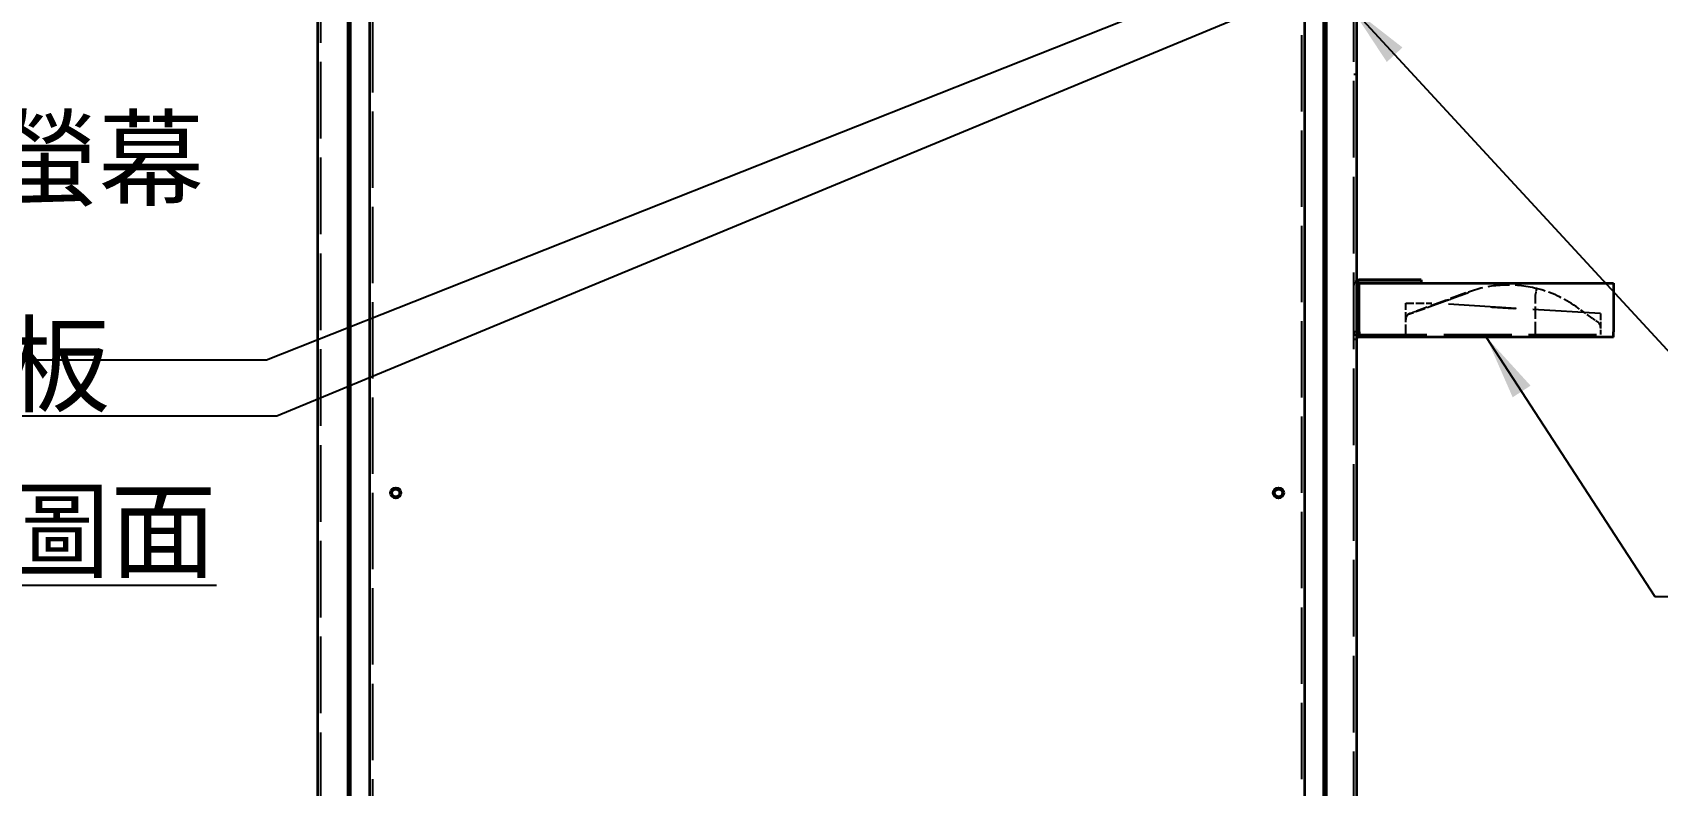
# Model space of a CAD drawing. Header units: millimetres. Extents: x 200 to 5740, y 200 to 4000.
# Drawn here: x 937 to 2188, y 1465 to 2044 of the extents above; entities that cross this region are included whole.
import ezdxf

# ---------------------------------------------------------------- set-up
doc = ezdxf.new("R2010")
doc.units = ezdxf.units.MM
doc.header["$LTSCALE"] = 20
doc.linetypes.add('DASHED', pattern=[0.2067, 0.1654, -0.0413])
for name, color, linetype, lineweight in [('可見 (ISO)', 7, 'Continuous', 35), ('符號 (ISO)', 7, 'Continuous', 25), ('隱藏 (ISO)', 7, 'DASHED', 25)]:
    doc.layers.add(name, color=color, linetype=linetype, lineweight=lineweight)
doc.styles.add('註記文字 (JIS)', font='kaiu.ttf')
doc.dimstyles.new('預設 (JIS)$7', dxfattribs={"dimscale": 20, "dimtxt": 3, "dimasz": 2.5, "dimexe": 2, "dimexo": 1, "dimgap": 0.8, "dimtad": 1, "dimrnd": 1e-08, "dimdsep": 46, "dimtxsty": '註記文字 (JIS)', "dimblk": 'Filled-1', "dimcen": 0.09, "dimdle": 10, "dimclrd": 256, "dimclre": 256, "dimclrt": 256, "dimadec": 0, "dimazin": 2, "dimtfac": 0.833333, "dimtmove": 0, "dimatfit": 3, "dimfxl": 0, "dimtolj": 1, "dimtzin": 0, "dimlwd": -1, "dimlwe": -1, "dimarcsym": 0})

# ---------------------------------------------------------------- blocks, each defined once
blk = doc.blocks.new('Filled-1')
at = {"color": 0}
for p, q in [((0, 0), (-1, 0.167)), ((-1, 0.167), (-1, -0.167)), ((-1, 0), (0, 0)), ((-1, -0.167), (0, 0))]:
    blk.add_line(p, q, dxfattribs=at)
at = {"color": 0, "flags": 128}
blk.add_lwpolyline([(-1, -0.167), (0, 0)], dxfattribs=at)
at = {"color": 0}
blk.add_solid([(-1, -0.167), (0, 0), (-1, 0.167), (-1, -0.167)], dxfattribs=at)

msp = doc.modelspace()

# ---------------------------------------------------------------- linework, layer by layer
at = {"layer": '可見 (ISO)'}
for p, q in [((1156.388, 842.033), (1156.388, 2537.891)), ((1956.388, 2537.891), (1956.388, 842.033)), ((1179.388, 2514.891), (1179.388, 865.033)), ((1181.388, 2514.891), (1181.388, 865.033)), ((1931.388, 865.033), (1931.388, 2514.891)), ((1933.388, 865.033), (1933.388, 2514.891)), ((1196.388, 896.962), (1196.388, 2497.462)), ((1916.388, 2079.962), (1916.388, 896.962)), ((2006.388, 1853.962), (1958.388, 1853.962)), ((2006.388, 1853.962), (2006.388, 1851.962)), ((1958.388, 1851.962), (2006.388, 1851.962)), ((1958.388, 1813.962), (1958.388, 1851.462)), ((1958.388, 1851.462), (2154.388, 1851.462)), ((2154.388, 1851.462), (2154.388, 1813.962)), ((1958.388, 1813.962), (1958.388, 1809.962)), ((2154.388, 1809.962), (1958.388, 1809.962)), ((2154.388, 1809.962), (2154.388, 1813.962))]:
    msp.add_line(p, q, dxfattribs=at)
for centre, radius in [((1216.388, 1689.962), 4), ((1216.388, 1689.962), 3), ((1896.388, 1689.962), 4), ((1896.388, 1689.962), 3)]:
    msp.add_circle(centre, radius, dxfattribs=at)
for centre, radius, start, end in [((1958.388, 1849.962), 4, 90, 120), ((1958.388, 1849.962), 2, 90, 180), ((1958.388, 1813.962), 2, 180, 270), ((1958.388, 1813.962), 4, 240, 270)]:
    msp.add_arc(centre, radius, start, end, dxfattribs=at)
at = {"layer": '隱藏 (ISO)', "ltscale": 17.835749}
for p, q in [((1158.388, 2537.891), (1158.388, 842.033)), ((1954.388, 842.033), (1954.388, 2537.891))]:
    msp.add_line(p, q, dxfattribs=at)
at = {"layer": '隱藏 (ISO)', "ltscale": 17.757401}
for p, q in [((1198.388, 2497.462), (1198.388, 882.462)), ((1914.388, 882.462), (1914.388, 2497.462))]:
    msp.add_line(p, q, dxfattribs=at)
at = {"layer": '隱藏 (ISO)', "ltscale": 0.19037}
for p, q in [((1956.388, 2011.962), (1954.388, 2011.962)), ((2042.839, 1844.064), (2040.959, 1843.38)), ((1956.388, 1813.962), (1954.388, 1813.962)), ((1956.388, 1807.962), (1954.388, 1807.962))]:
    msp.add_line(p, q, dxfattribs=at)
at = {"layer": '隱藏 (ISO)', "ltscale": 3.862258}
msp.add_line((2040.788, 1843.85), (2002.678, 1829.979), dxfattribs=at)
at = {"layer": '隱藏 (ISO)', "ltscale": 0.047517}
for p, q in [((2030.455, 1840.089), (2030.626, 1839.619)), ((2030.73, 1840.189), (2030.901, 1839.719)), ((2030.748, 1840.196), (2030.919, 1839.726)), ((2030.803, 1840.216), (2030.974, 1839.746)), ((2030.833, 1840.227), (2031.004, 1839.757)), ((2030.839, 1840.229), (2031.01, 1839.759)), ((2030.851, 1840.233), (2031.022, 1839.764)), ((2031.132, 1840.335), (2031.303, 1839.866)), ((2031.174, 1840.351), (2031.345, 1839.881)), ((2031.345, 1840.413), (2031.516, 1839.943)), ((2031.406, 1840.435), (2031.577, 1839.965)), ((2031.418, 1840.44), (2031.589, 1839.97)), ((2031.564, 1840.493), (2031.735, 1840.023)), ((2031.668, 1840.53), (2031.839, 1840.061)), ((2031.729, 1840.553), (2031.9, 1840.083)), ((2031.832, 1840.59), (2032.003, 1840.121)), ((2032.003, 1840.652), (2032.174, 1840.183)), ((2032.094, 1840.686), (2032.265, 1840.216)), ((2032.131, 1840.699), (2032.302, 1840.229)), ((2032.283, 1840.754), (2032.454, 1840.285)), ((2032.326, 1840.77), (2032.497, 1840.3)), ((2032.466, 1840.821), (2032.637, 1840.351)), ((2032.539, 1840.848), (2032.71, 1840.378)), ((2032.557, 1840.854), (2032.728, 1840.384)), ((2032.618, 1840.876), (2032.789, 1840.407)), ((2032.655, 1840.89), (2032.826, 1840.42)), ((2032.667, 1840.894), (2032.838, 1840.424)), ((2032.953, 1840.998), (2033.124, 1840.528)), ((2032.977, 1841.007), (2033.148, 1840.537)), ((2033.142, 1841.067), (2033.313, 1840.597)), ((2033.264, 1841.111), (2033.435, 1840.642)), ((2033.276, 1841.116), (2033.447, 1840.646)), ((2033.355, 1841.145), (2033.526, 1840.675)), ((2033.544, 1841.213), (2033.715, 1840.744)), ((2033.587, 1841.229), (2033.758, 1840.759)), ((2033.678, 1841.262), (2033.849, 1840.792)), ((2033.952, 1841.362), (2034.123, 1840.892)), ((2034.08, 1841.409), (2034.251, 1840.939)), ((2034.604, 1841.599), (2034.775, 1841.129)), ((2034.72, 1841.641), (2034.891, 1841.172)), ((2034.799, 1841.67), (2034.97, 1841.2)), ((2034.836, 1841.683), (2035.007, 1841.214)), ((2034.957, 1841.728), (2035.128, 1841.258)), ((2035.091, 1841.777), (2035.262, 1841.307)), ((2035.201, 1841.817), (2035.372, 1841.347)), ((2035.244, 1841.832), (2035.415, 1841.362)), ((2035.445, 1841.905), (2035.616, 1841.435)), ((2035.725, 1842.007), (2035.896, 1841.537)), ((2035.938, 1842.085), (2036.109, 1841.615)), ((2036.218, 1842.187), (2036.389, 1841.717)), ((2036.401, 1842.253), (2036.572, 1841.783)), ((2036.523, 1842.298), (2036.694, 1841.828)), ((2036.572, 1842.315), (2036.743, 1841.846)), ((2036.614, 1842.331), (2036.785, 1841.861)), ((2036.706, 1842.364), (2036.877, 1841.894)), ((2036.748, 1842.38), (2036.919, 1841.91)), ((2036.858, 1842.42), (2037.029, 1841.95)), ((2036.937, 1842.448), (2037.108, 1841.979)), ((2036.98, 1842.464), (2037.151, 1841.994)), ((2037.09, 1842.504), (2037.261, 1842.034)), ((2037.132, 1842.519), (2037.303, 1842.05)), ((2037.138, 1842.522), (2037.309, 1842.052)), ((2037.151, 1842.526), (2037.322, 1842.056)), ((2037.23, 1842.555), (2037.401, 1842.085)), ((2037.26, 1842.566), (2037.431, 1842.096)), ((2037.291, 1842.577), (2037.462, 1842.107)), ((2037.339, 1842.595), (2037.51, 1842.125)), ((2037.504, 1842.655), (2037.675, 1842.185)), ((2037.546, 1842.67), (2037.717, 1842.2)), ((2037.595, 1842.688), (2037.766, 1842.218)), ((2037.632, 1842.701), (2037.803, 1842.231)), ((2037.656, 1842.71), (2037.827, 1842.24)), ((2037.869, 1842.788), (2038.04, 1842.318)), ((2038.07, 1842.861), (2038.241, 1842.391)), ((2038.076, 1842.863), (2038.248, 1842.393)), ((2038.089, 1842.868), (2038.26, 1842.398)), ((2038.101, 1842.872), (2038.272, 1842.402)), ((2038.119, 1842.879), (2038.29, 1842.409)), ((2038.137, 1842.885), (2038.308, 1842.415)), ((2038.15, 1842.89), (2038.321, 1842.42)), ((2038.192, 1842.905), (2038.363, 1842.435)), ((2038.393, 1842.978), (2038.564, 1842.509)), ((2038.521, 1843.025), (2038.692, 1842.555)), ((2038.546, 1843.034), (2038.717, 1842.564)), ((2038.594, 1843.052), (2038.765, 1842.582)), ((2038.606, 1843.056), (2038.778, 1842.586)), ((2038.655, 1843.074), (2038.826, 1842.604)), ((2038.704, 1843.091), (2038.875, 1842.622)), ((2038.716, 1843.096), (2038.887, 1842.626)), ((2038.747, 1843.107), (2038.918, 1842.637)), ((2038.753, 1843.109), (2038.924, 1842.639)), ((2038.783, 1843.12), (2038.954, 1842.65)), ((2038.808, 1843.129), (2038.979, 1842.659)), ((2038.826, 1843.136), (2038.997, 1842.666)), ((2038.887, 1843.158), (2039.058, 1842.688)), ((2039.045, 1843.216), (2039.216, 1842.746)), ((2039.076, 1843.227), (2039.247, 1842.757)), ((2039.197, 1843.271), (2039.368, 1842.801)), ((2039.252, 1843.291), (2039.423, 1842.821)), ((2039.374, 1843.335), (2039.545, 1842.866)), ((2017.542, 1835.389), (2017.713, 1834.919)), ((2017.694, 1835.445), (2017.865, 1834.975)), ((2017.773, 1835.473), (2017.944, 1835.004)), ((2017.907, 1835.522), (2018.078, 1835.052)), ((2017.95, 1835.538), (2018.121, 1835.068)), ((2018.029, 1835.566), (2018.2, 1835.097)), ((2018.127, 1835.602), (2018.298, 1835.132)), ((2018.139, 1835.606), (2018.31, 1835.137)), ((2018.182, 1835.622), (2018.353, 1835.152)), ((2018.23, 1835.64), (2018.401, 1835.17)), ((2018.273, 1835.655), (2018.444, 1835.185)), ((2018.309, 1835.668), (2018.48, 1835.199)), ((2018.431, 1835.713), (2018.602, 1835.243)), ((2018.474, 1835.728), (2018.645, 1835.259)), ((2018.504, 1835.739), (2018.675, 1835.27)), ((2018.541, 1835.753), (2018.712, 1835.283)), ((2018.565, 1835.762), (2018.736, 1835.292)), ((2018.584, 1835.768), (2018.755, 1835.298)), ((2018.626, 1835.784), (2018.797, 1835.314)), ((2018.736, 1835.824), (2018.907, 1835.354)), ((2018.797, 1835.846), (2018.968, 1835.376)), ((2019.12, 1835.963), (2019.291, 1835.494)), ((2019.242, 1836.008), (2019.413, 1835.538)), ((2019.309, 1836.032), (2019.48, 1835.562)), ((2019.351, 1836.048), (2019.522, 1835.578)), ((2019.43, 1836.076), (2019.601, 1835.607)), ((2019.601, 1836.139), (2019.772, 1835.669)), ((2019.686, 1836.17), (2019.857, 1835.7)), ((2019.705, 1836.176), (2019.876, 1835.706)), ((2019.723, 1836.183), (2019.894, 1835.713)), ((2019.966, 1836.272), (2020.137, 1835.802)), ((2020.009, 1836.287), (2020.18, 1835.817)), ((2020.241, 1836.371), (2020.412, 1835.902)), ((2020.362, 1836.416), (2020.533, 1835.946)), ((2020.411, 1836.433), (2020.582, 1835.964)), ((2020.576, 1836.493), (2020.747, 1836.023)), ((2020.765, 1836.562), (2020.936, 1836.092)), ((2020.856, 1836.595), (2021.027, 1836.125)), ((2020.947, 1836.629), (2021.118, 1836.159)), ((2021.13, 1836.695), (2021.301, 1836.225)), ((2021.167, 1836.708), (2021.338, 1836.239)), ((2021.197, 1836.719), (2021.368, 1836.25)), ((2021.209, 1836.724), (2021.38, 1836.254)), ((2021.258, 1836.742), (2021.429, 1836.272)), ((2021.337, 1836.77), (2021.508, 1836.301)), ((2021.489, 1836.826), (2021.66, 1836.356)), ((2021.514, 1836.835), (2021.685, 1836.365)), ((2021.52, 1836.837), (2021.691, 1836.367)), ((2021.563, 1836.853), (2021.734, 1836.383)), ((2021.575, 1836.857), (2021.746, 1836.387)), ((2021.593, 1836.864), (2021.764, 1836.394)), ((2021.654, 1836.886), (2021.825, 1836.416)), ((2021.684, 1836.897), (2021.855, 1836.427)), ((2021.776, 1836.93), (2021.947, 1836.46)), ((2021.782, 1836.932), (2021.953, 1836.463)), ((2021.825, 1836.948), (2021.996, 1836.478)), ((2021.898, 1836.974), (2022.069, 1836.505)), ((2021.977, 1837.003), (2022.148, 1836.533)), ((2022.007, 1837.014), (2022.178, 1836.545)), ((2022.019, 1837.019), (2022.19, 1836.549)), ((2022.044, 1837.028), (2022.215, 1836.558)), ((2022.147, 1837.065), (2022.318, 1836.596)), ((2022.227, 1837.094), (2022.398, 1836.624)), ((2022.312, 1837.125), (2022.483, 1836.655)), ((2022.342, 1837.136), (2022.513, 1836.666)), ((2022.348, 1837.139), (2022.519, 1836.669)), ((2022.458, 1837.178), (2022.629, 1836.709)), ((2022.501, 1837.194), (2022.672, 1836.724)), ((2022.513, 1837.198), (2022.684, 1836.729)), ((2022.549, 1837.212), (2022.72, 1836.742)), ((2022.635, 1837.243), (2022.806, 1836.773)), ((2022.671, 1837.256), (2022.842, 1836.786)), ((2022.744, 1837.283), (2022.915, 1836.813)), ((2022.824, 1837.312), (2022.995, 1836.842)), ((2022.994, 1837.374), (2023.165, 1836.904)), ((2023.037, 1837.389), (2023.208, 1836.919)), ((2023.116, 1837.418), (2023.287, 1836.948)), ((2023.134, 1837.425), (2023.305, 1836.955)), ((2023.147, 1837.429), (2023.318, 1836.959)), ((2023.238, 1837.462), (2023.409, 1836.992)), ((2023.402, 1837.522), (2023.573, 1837.052)), ((2023.457, 1837.542), (2023.628, 1837.072)), ((2023.549, 1837.575), (2023.72, 1837.106)), ((2023.792, 1837.664), (2023.963, 1837.194)), ((2023.871, 1837.693), (2024.042, 1837.223)), ((2023.926, 1837.713), (2024.097, 1837.243)), ((2024.109, 1837.779), (2024.28, 1837.31)), ((2024.237, 1837.826), (2024.408, 1837.356)), ((2024.267, 1837.837), (2024.438, 1837.367)), ((2024.341, 1837.864), (2024.512, 1837.394)), ((2024.45, 1837.904), (2024.621, 1837.434)), ((2024.517, 1837.928), (2024.688, 1837.458)), ((2024.56, 1837.943), (2024.731, 1837.474)), ((2024.651, 1837.977), (2024.822, 1837.507)), ((2024.895, 1838.065), (2025.066, 1837.596)), ((2025.005, 1838.105), (2025.176, 1837.635)), ((2025.035, 1838.116), (2025.206, 1837.647)), ((2025.175, 1838.167), (2025.346, 1837.698)), ((2025.218, 1838.183), (2025.389, 1837.713)), ((2025.236, 1838.19), (2025.407, 1837.72)), ((2025.358, 1838.234), (2025.529, 1837.764)), ((2025.37, 1838.238), (2025.541, 1837.768)), ((2025.401, 1838.249), (2025.572, 1837.78)), ((2025.407, 1838.252), (2025.578, 1837.782)), ((2025.449, 1838.267), (2025.62, 1837.797)), ((2025.663, 1838.345), (2025.834, 1837.875)), ((2025.699, 1838.358), (2025.87, 1837.888)), ((2025.803, 1838.396), (2025.974, 1837.926)), ((2025.815, 1838.4), (2025.986, 1837.93)), ((2025.851, 1838.414), (2026.022, 1837.944)), ((2025.924, 1838.44), (2026.095, 1837.97)), ((2025.937, 1838.445), (2026.108, 1837.975)), ((2025.955, 1838.451), (2026.126, 1837.981)), ((2025.961, 1838.453), (2026.132, 1837.984)), ((2026.052, 1838.487), (2026.223, 1838.017)), ((2026.065, 1838.491), (2026.236, 1838.021)), ((2026.095, 1838.502), (2026.266, 1838.032)), ((2026.107, 1838.507), (2026.278, 1838.037)), ((2026.113, 1838.509), (2026.284, 1838.039)), ((2026.168, 1838.529), (2026.339, 1838.059)), ((2026.186, 1838.535), (2026.357, 1838.066)), ((2026.199, 1838.54), (2026.37, 1838.07)), ((2026.217, 1838.547), (2026.388, 1838.077)), ((2026.229, 1838.551), (2026.4, 1838.081)), ((2026.296, 1838.575), (2026.467, 1838.106)), ((2026.314, 1838.582), (2026.485, 1838.112)), ((2026.357, 1838.598), (2026.528, 1838.128)), ((2026.406, 1838.615), (2026.577, 1838.145)), ((2026.436, 1838.626), (2026.607, 1838.157)), ((2026.491, 1838.646), (2026.662, 1838.176)), ((2026.582, 1838.68), (2026.753, 1838.21)), ((2026.588, 1838.682), (2026.76, 1838.212)), ((2026.619, 1838.693), (2026.79, 1838.223)), ((2026.643, 1838.702), (2026.814, 1838.232)), ((2026.649, 1838.704), (2026.82, 1838.234)), ((2026.662, 1838.708), (2026.833, 1838.239)), ((2026.783, 1838.753), (2026.954, 1838.283)), ((2026.881, 1838.788), (2027.052, 1838.318)), ((2026.911, 1838.799), (2027.082, 1838.329)), ((2026.966, 1838.819), (2027.137, 1838.349)), ((2026.997, 1838.83), (2027.168, 1838.361)), ((2027.033, 1838.844), (2027.204, 1838.374)), ((2029.797, 1839.85), (2029.968, 1839.38)), ((2029.919, 1839.894), (2030.09, 1839.424)), ((2030.005, 1839.925), (2030.176, 1839.455)), ((2030.193, 1839.994), (2030.364, 1839.524)), ((2030.242, 1840.012), (2030.413, 1839.542)), ((2030.358, 1840.054), (2030.529, 1839.584)), ((2030.364, 1840.056), (2030.535, 1839.586))]:
    msp.add_line(p, q, dxfattribs=at)
at = {"layer": '隱藏 (ISO)', "ltscale": 0.051065}
msp.add_line((2032.174, 1840.183), (2031.735, 1840.023), dxfattribs=at)
at = {"layer": '隱藏 (ISO)', "ltscale": 0.050108}
msp.add_line((2032.637, 1840.351), (2032.174, 1840.183), dxfattribs=at)
at = {"layer": '隱藏 (ISO)', "ltscale": 0.007664}
msp.add_line((2032.71, 1840.378), (2032.637, 1840.351), dxfattribs=at)
at = {"layer": '隱藏 (ISO)', "ltscale": 0.012943}
msp.add_line((2032.826, 1840.42), (2032.71, 1840.378), dxfattribs=at)
at = {"layer": '隱藏 (ISO)', "ltscale": 0.064506}
msp.add_line((2033.313, 1840.597), (2032.826, 1840.42), dxfattribs=at)
at = {"layer": '隱藏 (ISO)', "ltscale": 0.049111}
for p, q in [((2033.758, 1840.759), (2033.313, 1840.597)), ((2031.345, 1839.881), (2030.901, 1839.719))]:
    msp.add_line(p, q, dxfattribs=at)
at = {"layer": '隱藏 (ISO)', "ltscale": 0.103007}
msp.add_line((2034.775, 1841.129), (2033.758, 1840.759), dxfattribs=at)
at = {"layer": '隱藏 (ISO)', "ltscale": 0.089283}
msp.add_line((2035.616, 1841.435), (2034.775, 1841.129), dxfattribs=at)
at = {"layer": '隱藏 (ISO)', "ltscale": 0.101171}
msp.add_line((2036.481, 1841.75), (2035.616, 1841.435), dxfattribs=at)
at = {"layer": '隱藏 (ISO)', "ltscale": 0.104453}
msp.add_line((2037.322, 1842.056), (2036.481, 1841.75), dxfattribs=at)
at = {"layer": '隱藏 (ISO)', "ltscale": 0.133124}
msp.add_line((2038.248, 1842.393), (2037.322, 1842.056), dxfattribs=at)
at = {"layer": '隱藏 (ISO)', "ltscale": 0.019287}
msp.add_line((2038.363, 1842.435), (2038.248, 1842.393), dxfattribs=at)
at = {"layer": '隱藏 (ISO)', "ltscale": 0.046915}
msp.add_line((2038.826, 1842.604), (2038.363, 1842.435), dxfattribs=at)
at = {"layer": '隱藏 (ISO)', "ltscale": 0.054887}
msp.add_line((2039.368, 1842.801), (2038.826, 1842.604), dxfattribs=at)
at = {"layer": '隱藏 (ISO)', "ltscale": 0.035713}
msp.add_line((2039.545, 1842.866), (2039.368, 1842.801), dxfattribs=at)
at = {"layer": '隱藏 (ISO)', "ltscale": 0.143224}
msp.add_line((2040.959, 1843.38), (2039.545, 1842.866), dxfattribs=at)
at = {"layer": '隱藏 (ISO)', "ltscale": 0.214667}
for p, q in [((2040.788, 1843.85), (2040.959, 1843.38)), ((2042.839, 1844.064), (2042.668, 1844.534))]:
    msp.add_line(p, q, dxfattribs=at)
at = {"layer": '隱藏 (ISO)', "ltscale": 2.893198}
msp.add_line((2094.388, 1811.962), (2094.388, 1842.342), dxfattribs=at)
at = {"layer": '隱藏 (ISO)', "ltscale": 1.904597}
msp.add_line((1994.388, 1835.962), (2014.388, 1835.962), dxfattribs=at)
at = {"layer": '隱藏 (ISO)', "ltscale": 2.285536}
msp.add_line((1994.388, 1811.962), (1994.388, 1835.962), dxfattribs=at)
at = {"layer": '隱藏 (ISO)', "ltscale": 2.2206}
msp.add_line((2017.713, 1834.919), (1995.801, 1826.944), dxfattribs=at)
at = {"layer": '隱藏 (ISO)', "ltscale": 0.772061}
msp.add_line((1997.678, 1828.159), (2002.678, 1829.979), dxfattribs=at)
at = {"layer": '隱藏 (ISO)', "ltscale": 15.753015}
msp.add_line((2144.388, 1827.962), (2014.388, 1835.962), dxfattribs=at)
at = {"layer": '隱藏 (ISO)', "ltscale": 0.020431}
msp.add_line((2017.865, 1834.975), (2017.713, 1834.919), dxfattribs=at)
at = {"layer": '隱藏 (ISO)', "ltscale": 0.008119}
msp.add_line((2017.944, 1835.004), (2017.865, 1834.975), dxfattribs=at)
at = {"layer": '隱藏 (ISO)', "ltscale": 0.02165}
msp.add_line((2018.121, 1835.068), (2017.944, 1835.004), dxfattribs=at)
at = {"layer": '隱藏 (ISO)', "ltscale": 0.086797}
msp.add_line((2018.645, 1835.259), (2018.121, 1835.068), dxfattribs=at)
at = {"layer": '隱藏 (ISO)', "ltscale": 0.077382}
msp.add_line((2019.272, 1835.487), (2018.645, 1835.259), dxfattribs=at)
at = {"layer": '隱藏 (ISO)', "ltscale": 0.02749}
msp.add_line((2019.48, 1835.562), (2019.272, 1835.487), dxfattribs=at)
at = {"layer": '隱藏 (ISO)', "ltscale": 0.017906}
msp.add_line((2019.522, 1835.578), (2019.48, 1835.562), dxfattribs=at)
at = {"layer": '隱藏 (ISO)', "ltscale": 0.090041}
msp.add_line((2020.412, 1835.902), (2019.522, 1835.578), dxfattribs=at)
at = {"layer": '隱藏 (ISO)', "ltscale": 0.020792}
msp.add_line((2020.582, 1835.964), (2020.412, 1835.902), dxfattribs=at)
at = {"layer": '隱藏 (ISO)', "ltscale": 0.091087}
msp.add_line((2021.118, 1836.159), (2020.582, 1835.964), dxfattribs=at)
at = {"layer": '隱藏 (ISO)', "ltscale": 0.078213}
msp.add_line((2021.734, 1836.383), (2021.118, 1836.159), dxfattribs=at)
at = {"layer": '隱藏 (ISO)', "ltscale": 0.027472}
msp.add_line((2021.947, 1836.46), (2021.734, 1836.383), dxfattribs=at)
at = {"layer": '隱藏 (ISO)', "ltscale": 0.019266}
msp.add_line((2021.996, 1836.478), (2021.947, 1836.46), dxfattribs=at)
at = {"layer": '隱藏 (ISO)', "ltscale": 0.042726}
msp.add_line((2022.337, 1836.602), (2021.996, 1836.478), dxfattribs=at)
at = {"layer": '隱藏 (ISO)', "ltscale": 0.024602}
msp.add_line((2022.55, 1836.68), (2022.337, 1836.602), dxfattribs=at)
at = {"layer": '隱藏 (ISO)', "ltscale": 0.034717}
msp.add_line((2022.72, 1836.742), (2022.55, 1836.68), dxfattribs=at)
at = {"layer": '隱藏 (ISO)', "ltscale": 0.027688}
msp.add_line((2022.995, 1836.842), (2022.72, 1836.742), dxfattribs=at)
at = {"layer": '隱藏 (ISO)', "ltscale": 0.185936}
msp.add_line((2024.56, 1837.412), (2022.995, 1836.842), dxfattribs=at)
at = {"layer": '隱藏 (ISO)', "ltscale": 0.188365}
msp.add_line((2026.022, 1837.944), (2024.56, 1837.412), dxfattribs=at)
at = {"layer": '隱藏 (ISO)', "ltscale": 0.096543}
msp.add_line((2026.76, 1838.212), (2026.022, 1837.944), dxfattribs=at)
at = {"layer": '隱藏 (ISO)', "ltscale": 0.04387}
msp.add_line((2027.082, 1838.329), (2026.76, 1838.212), dxfattribs=at)
at = {"layer": '隱藏 (ISO)', "ltscale": 0.014973}
msp.add_line((2027.168, 1838.361), (2027.082, 1838.329), dxfattribs=at)
at = {"layer": '隱藏 (ISO)', "ltscale": 0.00615}
msp.add_line((2027.204, 1838.374), (2027.168, 1838.361), dxfattribs=at)
at = {"layer": '隱藏 (ISO)', "ltscale": 0.280047}
msp.add_line((2029.968, 1839.38), (2027.204, 1838.374), dxfattribs=at)
at = {"layer": '隱藏 (ISO)', "ltscale": 0.019667}
msp.add_line((2030.09, 1839.424), (2029.968, 1839.38), dxfattribs=at)
at = {"layer": '隱藏 (ISO)', "ltscale": 0.042883}
msp.add_line((2030.364, 1839.524), (2030.09, 1839.424), dxfattribs=at)
at = {"layer": '隱藏 (ISO)', "ltscale": 0.006751}
msp.add_line((2030.413, 1839.542), (2030.364, 1839.524), dxfattribs=at)
at = {"layer": '隱藏 (ISO)', "ltscale": 0.064954}
msp.add_line((2030.901, 1839.719), (2030.413, 1839.542), dxfattribs=at)
at = {"layer": '隱藏 (ISO)', "ltscale": 0.051987}
msp.add_line((2031.735, 1840.023), (2031.345, 1839.881), dxfattribs=at)
at = {"layer": '隱藏 (ISO)', "ltscale": 0.02847}
for p, q in [((2059.873, 1833.163), (2059.855, 1832.863)), ((2060.116, 1833.148), (2060.098, 1832.848)), ((2060.177, 1833.144), (2060.158, 1832.845)), ((2060.262, 1833.139), (2060.243, 1832.839)), ((2060.286, 1833.137), (2060.267, 1832.838)), ((2060.48, 1833.125), (2060.462, 1832.826)), ((2060.662, 1833.114), (2060.644, 1832.815)), ((2060.698, 1833.112), (2060.68, 1832.813)), ((2060.759, 1833.108), (2060.741, 1832.809)), ((2060.783, 1833.107), (2060.765, 1832.807)), ((2060.929, 1833.098), (2060.91, 1832.798)), ((2060.99, 1833.094), (2060.971, 1832.795)), ((2061.002, 1833.093), (2060.983, 1832.794)), ((2061.062, 1833.09), (2061.044, 1832.79)), ((2061.123, 1833.086), (2061.105, 1832.786)), ((2061.184, 1833.082), (2061.165, 1832.783)), ((2061.208, 1833.081), (2061.189, 1832.781)), ((2061.244, 1833.078), (2061.226, 1832.779)), ((2061.269, 1833.077), (2061.25, 1832.777)), ((2061.39, 1833.069), (2061.371, 1832.77)), ((2061.402, 1833.069), (2061.384, 1832.769)), ((2061.487, 1833.063), (2061.469, 1832.764)), ((2061.572, 1833.058), (2061.553, 1832.759)), ((2061.73, 1833.048), (2061.711, 1832.749)), ((2061.766, 1833.046), (2061.748, 1832.747)), ((2061.815, 1833.043), (2061.796, 1832.744)), ((2061.875, 1833.04), (2061.857, 1832.74)), ((2061.887, 1833.039), (2061.869, 1832.739)), ((2061.936, 1833.036), (2061.917, 1832.736)), ((2061.948, 1833.035), (2061.93, 1832.736)), ((2061.972, 1833.034), (2061.954, 1832.734)), ((2062.009, 1833.031), (2061.99, 1832.732)), ((2062.215, 1833.019), (2062.197, 1832.719)), ((2062.276, 1833.015), (2062.257, 1832.715)), ((2062.336, 1833.011), (2062.318, 1832.712)), ((2062.373, 1833.009), (2062.354, 1832.709)), ((2062.409, 1833.007), (2062.391, 1832.707)), ((2062.458, 1833.004), (2062.439, 1832.704)), ((2062.47, 1833.003), (2062.451, 1832.704)), ((2062.518, 1833), (2062.5, 1832.701)), ((2062.53, 1832.999), (2062.512, 1832.7)), ((2062.579, 1832.996), (2062.56, 1832.697)), ((2062.615, 1832.994), (2062.597, 1832.695)), ((2062.64, 1832.992), (2062.621, 1832.693)), ((2062.688, 1832.99), (2062.67, 1832.69)), ((2062.797, 1832.983), (2062.779, 1832.683)), ((2062.809, 1832.982), (2062.791, 1832.683)), ((2062.955, 1832.973), (2062.937, 1832.674)), ((2062.991, 1832.971), (2062.973, 1832.671)), ((2063.076, 1832.966), (2063.058, 1832.666)), ((2063.101, 1832.964), (2063.082, 1832.665)), ((2063.258, 1832.954), (2063.24, 1832.655)), ((2063.319, 1832.951), (2063.301, 1832.651)), ((2063.343, 1832.949), (2063.325, 1832.65)), ((2063.392, 1832.946), (2063.373, 1832.647)), ((2063.501, 1832.939), (2063.483, 1832.64)), ((2063.598, 1832.934), (2063.58, 1832.634)), ((2063.695, 1832.928), (2063.677, 1832.628)), ((2063.719, 1832.926), (2063.701, 1832.627)), ((2063.804, 1832.921), (2063.786, 1832.621)), ((2063.926, 1832.913), (2063.907, 1832.614)), ((2064.059, 1832.905), (2064.041, 1832.606)), ((2064.265, 1832.892), (2064.247, 1832.593)), ((2064.277, 1832.892), (2064.259, 1832.592)), ((2064.326, 1832.889), (2064.308, 1832.589)), ((2064.447, 1832.881), (2064.429, 1832.582)), ((2064.52, 1832.877), (2064.502, 1832.577)), ((2064.605, 1832.872), (2064.587, 1832.572)), ((2064.641, 1832.869), (2064.623, 1832.57)), ((2064.666, 1832.868), (2064.647, 1832.568)), ((2064.799, 1832.86), (2064.781, 1832.56)), ((2064.823, 1832.858), (2064.805, 1832.559)), ((2064.848, 1832.857), (2064.829, 1832.557)), ((2064.908, 1832.853), (2064.89, 1832.553)), ((2064.921, 1832.852), (2064.902, 1832.553)), ((2064.945, 1832.851), (2064.926, 1832.551)), ((2064.969, 1832.849), (2064.951, 1832.55)), ((2065.005, 1832.847), (2064.987, 1832.547)), ((2065.102, 1832.841), (2065.084, 1832.541)), ((2065.127, 1832.839), (2065.108, 1832.54)), ((2065.187, 1832.836), (2065.169, 1832.536)), ((2065.272, 1832.83), (2065.254, 1832.531)), ((2065.333, 1832.827), (2065.315, 1832.527)), ((2065.369, 1832.824), (2065.351, 1832.525)), ((2065.394, 1832.823), (2065.375, 1832.524)), ((2065.454, 1832.819), (2065.436, 1832.52)), ((2065.491, 1832.817), (2065.472, 1832.518)), ((2065.564, 1832.813), (2065.545, 1832.513)), ((2065.588, 1832.811), (2065.569, 1832.512)), ((2065.624, 1832.809), (2065.606, 1832.509)), ((2065.673, 1832.806), (2065.654, 1832.506)), ((2065.733, 1832.802), (2065.715, 1832.503)), ((2065.77, 1832.8), (2065.751, 1832.5)), ((2065.794, 1832.798), (2065.776, 1832.499)), ((2065.83, 1832.796), (2065.812, 1832.497)), ((2065.891, 1832.792), (2065.873, 1832.493)), ((2065.915, 1832.791), (2065.897, 1832.491)), ((2065.952, 1832.789), (2065.933, 1832.489)), ((2065.988, 1832.786), (2065.97, 1832.487)), ((2066.037, 1832.783), (2066.018, 1832.484)), ((2066.073, 1832.781), (2066.055, 1832.482)), ((2066.158, 1832.776), (2066.14, 1832.477)), ((2066.17, 1832.775), (2066.152, 1832.476)), ((2066.207, 1832.773), (2066.188, 1832.474)), ((2066.231, 1832.771), (2066.212, 1832.472)), ((2066.352, 1832.764), (2066.334, 1832.465)), ((2066.376, 1832.763), (2066.358, 1832.463)), ((2066.449, 1832.758), (2066.431, 1832.459)), ((2066.534, 1832.753), (2066.516, 1832.453)), ((2066.558, 1832.751), (2066.54, 1832.452)), ((2066.631, 1832.747), (2066.613, 1832.447)), ((2066.692, 1832.743), (2066.673, 1832.444)), ((2066.777, 1832.738), (2066.758, 1832.438)), ((2066.801, 1832.736), (2066.783, 1832.437)), ((2066.874, 1832.732), (2066.855, 1832.432)), ((2066.91, 1832.73), (2066.892, 1832.43)), ((2066.959, 1832.727), (2066.94, 1832.427)), ((2067.032, 1832.722), (2067.013, 1832.423)), ((2067.092, 1832.718), (2067.074, 1832.419)), ((2067.141, 1832.715), (2067.122, 1832.416)), ((2067.201, 1832.712), (2067.183, 1832.412)), ((2067.262, 1832.708), (2067.244, 1832.409)), ((2067.299, 1832.706), (2067.28, 1832.406)), ((2067.335, 1832.704), (2067.316, 1832.404)), ((2067.42, 1832.698), (2067.401, 1832.399)), ((2067.602, 1832.687), (2067.583, 1832.388)), ((2067.675, 1832.683), (2067.656, 1832.383)), ((2067.723, 1832.68), (2067.705, 1832.38)), ((2067.735, 1832.679), (2067.717, 1832.379)), ((2067.76, 1832.677), (2067.741, 1832.378)), ((2067.784, 1832.676), (2067.765, 1832.376)), ((2067.844, 1832.672), (2067.826, 1832.373)), ((2067.881, 1832.67), (2067.862, 1832.371)), ((2067.905, 1832.668), (2067.887, 1832.369)), ((2067.978, 1832.664), (2067.96, 1832.365)), ((2068.026, 1832.661), (2068.008, 1832.362)), ((2068.063, 1832.659), (2068.044, 1832.359)), ((2068.148, 1832.654), (2068.129, 1832.354)), ((2068.184, 1832.651), (2068.166, 1832.352)), ((2068.245, 1832.648), (2068.226, 1832.348)), ((2068.281, 1832.645), (2068.263, 1832.346)), ((2068.306, 1832.644), (2068.287, 1832.344)), ((2068.403, 1832.638), (2068.384, 1832.338)), ((2068.488, 1832.633), (2068.469, 1832.333)), ((2068.5, 1832.632), (2068.481, 1832.332)), ((2068.56, 1832.628), (2068.542, 1832.329)), ((2068.682, 1832.621), (2068.663, 1832.321)), ((2068.706, 1832.619), (2068.687, 1832.32)), ((2068.73, 1832.618), (2068.712, 1832.318)), ((2068.791, 1832.614), (2068.772, 1832.315)), ((2069.009, 1832.601), (2068.991, 1832.301)), ((2069.07, 1832.597), (2069.051, 1832.297)), ((2069.106, 1832.595), (2069.088, 1832.295)), ((2069.373, 1832.578), (2069.355, 1832.279)), ((2069.385, 1832.577), (2069.367, 1832.278)), ((2069.41, 1832.576), (2069.391, 1832.276)), ((2069.446, 1832.574), (2069.428, 1832.274)), ((2069.677, 1832.559), (2069.658, 1832.26)), ((2069.713, 1832.557), (2069.694, 1832.258)), ((2069.737, 1832.556), (2069.719, 1832.256)), ((2069.834, 1832.55), (2069.816, 1832.25)), ((2069.846, 1832.549), (2069.828, 1832.25)), ((2069.871, 1832.548), (2069.852, 1832.248)), ((2069.907, 1832.545), (2069.889, 1832.246)), ((2069.956, 1832.542), (2069.937, 1832.243)), ((2069.968, 1832.542), (2069.949, 1832.242)), ((2069.992, 1832.54), (2069.974, 1832.241)), ((2070.016, 1832.539), (2069.998, 1832.239)), ((2070.089, 1832.534), (2070.071, 1832.235)), ((2070.15, 1832.53), (2070.131, 1832.231)), ((2070.417, 1832.514), (2070.398, 1832.214)), ((2070.453, 1832.512), (2070.435, 1832.212)), ((2070.599, 1832.503), (2070.58, 1832.203)), ((2070.635, 1832.5), (2070.617, 1832.201)), ((2070.696, 1832.497), (2070.677, 1832.197)), ((2070.72, 1832.495), (2070.701, 1832.196)), ((2070.878, 1832.486), (2070.859, 1832.186)), ((2070.975, 1832.48), (2070.956, 1832.18)), ((2071.096, 1832.472), (2071.078, 1832.173)), ((2071.12, 1832.471), (2071.102, 1832.171)), ((2071.217, 1832.465), (2071.199, 1832.165)), ((2071.302, 1832.459), (2071.284, 1832.16)), ((2071.314, 1832.459), (2071.296, 1832.159)), ((2071.339, 1832.457), (2071.32, 1832.158)), ((2071.363, 1832.456), (2071.345, 1832.156)), ((2071.375, 1832.455), (2071.357, 1832.155)), ((2071.46, 1832.45), (2071.442, 1832.15)), ((2071.521, 1832.446), (2071.502, 1832.147)), ((2071.618, 1832.44), (2071.599, 1832.141)), ((2071.666, 1832.437), (2071.648, 1832.138)), ((2071.678, 1832.436), (2071.66, 1832.137)), ((2071.739, 1832.433), (2071.721, 1832.133)), ((2071.86, 1832.425), (2071.842, 1832.126)), ((2072.006, 1832.416), (2071.988, 1832.117)), ((2072.042, 1832.414), (2072.024, 1832.114)), ((2072.079, 1832.412), (2072.06, 1832.112)), ((2072.103, 1832.41), (2072.085, 1832.111)), ((2072.139, 1832.408), (2072.121, 1832.108)), ((2072.188, 1832.405), (2072.17, 1832.105)), ((2072.249, 1832.401), (2072.23, 1832.102)), ((2072.261, 1832.4), (2072.242, 1832.101)), ((2072.382, 1832.393), (2072.364, 1832.094)), ((2072.406, 1832.391), (2072.388, 1832.092)), ((2072.491, 1832.386), (2072.473, 1832.087)), ((2072.528, 1832.384), (2072.509, 1832.085)), ((2072.564, 1832.382), (2072.546, 1832.082)), ((2072.649, 1832.377), (2072.631, 1832.077)), ((2072.661, 1832.376), (2072.643, 1832.076)), ((2072.746, 1832.371), (2072.728, 1832.071)), ((2072.831, 1832.365), (2072.813, 1832.066)), ((2072.892, 1832.362), (2072.873, 1832.062)), ((2073.025, 1832.353), (2073.007, 1832.054)), ((2073.049, 1832.352), (2073.031, 1832.052)), ((2073.134, 1832.347), (2073.116, 1832.047)), ((2073.207, 1832.342), (2073.189, 1832.043)), ((2073.268, 1832.338), (2073.249, 1832.039)), ((2073.365, 1832.332), (2073.346, 1832.033)), ((2073.413, 1832.329), (2073.395, 1832.03)), ((2073.425, 1832.329), (2073.407, 1832.029)), ((2073.45, 1832.327), (2073.431, 1832.028)), ((2073.547, 1832.321), (2073.528, 1832.022)), ((2073.571, 1832.32), (2073.553, 1832.02)), ((2073.632, 1832.316), (2073.613, 1832.017)), ((2073.692, 1832.312), (2073.674, 1832.013)), ((2073.717, 1832.311), (2073.698, 1832.011)), ((2073.935, 1832.297), (2073.917, 1831.998)), ((2074.008, 1832.293), (2073.989, 1831.993)), ((2074.093, 1832.288), (2074.074, 1831.988)), ((2074.153, 1832.284), (2074.135, 1831.985)), ((2074.178, 1832.282), (2074.159, 1831.983)), ((2074.251, 1832.278), (2074.232, 1831.979)), ((2074.36, 1832.271), (2074.341, 1831.972)), ((2074.396, 1832.269), (2074.378, 1831.97)), ((2074.481, 1832.264), (2074.463, 1831.964)), ((2074.493, 1832.263), (2074.475, 1831.964)), ((2074.517, 1832.262), (2074.499, 1831.962)), ((2074.602, 1832.256), (2074.584, 1831.957)), ((2074.675, 1832.252), (2074.657, 1831.952)), ((2074.736, 1832.248), (2074.717, 1831.949)), ((2074.76, 1832.247), (2074.742, 1831.947)), ((2074.796, 1832.244), (2074.778, 1831.945)), ((2074.857, 1832.241), (2074.839, 1831.941)), ((2074.894, 1832.238), (2074.875, 1831.939)), ((2075.039, 1832.229), (2075.021, 1831.93)), ((2075.076, 1832.227), (2075.057, 1831.928)), ((2075.136, 1832.223), (2075.118, 1831.924)), ((2075.221, 1832.218), (2075.203, 1831.919)), ((2075.306, 1832.213), (2075.288, 1831.914)), ((2075.403, 1832.207), (2075.385, 1831.908)), ((2075.476, 1832.203), (2075.457, 1831.903)), ((2075.524, 1832.2), (2075.506, 1831.9)), ((2075.561, 1832.197), (2075.542, 1831.898)), ((2075.585, 1832.196), (2075.567, 1831.896)), ((2075.949, 1832.173), (2075.931, 1831.874)), ((2076.131, 1832.162), (2076.113, 1831.863)), ((2076.18, 1832.159), (2076.161, 1831.86)), ((2076.349, 1832.149), (2076.331, 1831.849)), ((2076.362, 1832.148), (2076.343, 1831.849)), ((2076.386, 1832.147), (2076.367, 1831.847)), ((2076.41, 1832.145), (2076.392, 1831.846)), ((2076.447, 1832.143), (2076.428, 1831.843)), ((2076.483, 1832.141), (2076.464, 1831.841)), ((2076.507, 1832.139), (2076.489, 1831.84)), ((2076.592, 1832.134), (2076.574, 1831.834)), ((2076.604, 1832.133), (2076.586, 1831.834)), ((2076.665, 1832.129), (2076.646, 1831.83)), ((2076.713, 1832.126), (2076.695, 1831.827)), ((2076.835, 1832.119), (2076.816, 1831.82)), ((2076.968, 1832.111), (2076.95, 1831.811)), ((2076.992, 1832.109), (2076.974, 1831.81)), ((2077.174, 1832.098), (2077.156, 1831.799)), ((2077.247, 1832.094), (2077.229, 1831.794)), ((2077.296, 1832.091), (2077.277, 1831.791)), ((2077.356, 1832.087), (2077.338, 1831.787)), ((2077.393, 1832.085), (2077.374, 1831.785)), ((2077.417, 1832.083), (2077.399, 1831.784)), ((2077.429, 1832.082), (2077.411, 1831.783)), ((2077.514, 1832.077), (2077.496, 1831.778)), ((2077.551, 1832.075), (2077.532, 1831.775)), ((2077.611, 1832.071), (2077.593, 1831.772)), ((2077.636, 1832.07), (2077.617, 1831.77)), ((2077.696, 1832.066), (2077.678, 1831.766)), ((2077.708, 1832.065), (2077.69, 1831.766)), ((2077.769, 1832.061), (2077.751, 1831.762)), ((2077.818, 1832.058), (2077.799, 1831.759)), ((2077.854, 1832.056), (2077.835, 1831.757)), ((2077.975, 1832.049), (2077.957, 1831.749)), ((2078.06, 1832.044), (2078.042, 1831.744)), ((2078.181, 1832.036), (2078.163, 1831.737)), ((2078.291, 1832.029), (2078.272, 1831.73)), ((2078.351, 1832.026), (2078.333, 1831.726)), ((2078.436, 1832.02), (2078.418, 1831.721)), ((2078.521, 1832.015), (2078.503, 1831.716)), ((2078.594, 1832.011), (2078.576, 1831.711)), ((2078.703, 1832.004), (2078.685, 1831.705)), ((2078.776, 1831.999), (2078.758, 1831.7)), ((2078.946, 1831.989), (2078.927, 1831.69))]:
    msp.add_line(p, q, dxfattribs=at)
at = {"layer": '隱藏 (ISO)', "ltscale": 0.036962}
msp.add_line((2060.098, 1832.848), (2059.855, 1832.863), dxfattribs=at)
at = {"layer": '隱藏 (ISO)', "ltscale": 0.005689}
msp.add_line((2060.158, 1832.845), (2060.098, 1832.848), dxfattribs=at)
at = {"layer": '隱藏 (ISO)', "ltscale": 0.120484}
msp.add_line((2061.384, 1832.769), (2060.158, 1832.845), dxfattribs=at)
at = {"layer": '隱藏 (ISO)', "ltscale": 0.125959}
msp.add_line((2062.621, 1832.693), (2061.384, 1832.769), dxfattribs=at)
at = {"layer": '隱藏 (ISO)', "ltscale": 0.153854}
msp.add_line((2064.041, 1832.606), (2062.621, 1832.693), dxfattribs=at)
at = {"layer": '隱藏 (ISO)', "ltscale": 0.146659}
msp.add_line((2065.315, 1832.527), (2064.041, 1832.606), dxfattribs=at)
at = {"layer": '隱藏 (ISO)', "ltscale": 0.147528}
msp.add_line((2066.431, 1832.459), (2065.315, 1832.527), dxfattribs=at)
at = {"layer": '隱藏 (ISO)', "ltscale": 0.049692}
msp.add_line((2066.855, 1832.432), (2066.431, 1832.459), dxfattribs=at)
at = {"layer": '隱藏 (ISO)', "ltscale": 0.212905}
msp.add_line((2069.088, 1832.295), (2066.855, 1832.432), dxfattribs=at)
at = {"layer": '隱藏 (ISO)', "ltscale": 0.09217}
msp.add_line((2069.974, 1832.241), (2069.088, 1832.295), dxfattribs=at)
at = {"layer": '隱藏 (ISO)', "ltscale": 0.116821}
msp.add_line((2071.199, 1832.165), (2069.974, 1832.241), dxfattribs=at)
at = {"layer": '隱藏 (ISO)', "ltscale": 0.02891}
msp.add_line((2071.345, 1832.156), (2071.199, 1832.165), dxfattribs=at)
at = {"layer": '隱藏 (ISO)', "ltscale": 0.149581}
msp.add_line((2072.813, 1832.066), (2071.345, 1832.156), dxfattribs=at)
at = {"layer": '隱藏 (ISO)', "ltscale": 0.170847}
msp.add_line((2074.584, 1831.957), (2072.813, 1832.066), dxfattribs=at)
at = {"layer": '隱藏 (ISO)', "ltscale": 0.045747}
msp.add_line((2075.021, 1831.93), (2074.584, 1831.957), dxfattribs=at)
at = {"layer": '隱藏 (ISO)', "ltscale": 0.034056}
msp.add_line((2075.118, 1831.924), (2075.021, 1831.93), dxfattribs=at)
at = {"layer": '隱藏 (ISO)', "ltscale": 0.130713}
msp.add_line((2076.489, 1831.84), (2075.118, 1831.924), dxfattribs=at)
at = {"layer": '隱藏 (ISO)', "ltscale": 0.069905}
msp.add_line((2076.695, 1831.827), (2076.489, 1831.84), dxfattribs=at)
at = {"layer": '隱藏 (ISO)', "ltscale": 0.198343}
msp.add_line((2077.156, 1831.799), (2076.695, 1831.827), dxfattribs=at)
at = {"layer": '隱藏 (ISO)', "ltscale": 0.179371}
msp.add_line((2078.758, 1831.7), (2077.156, 1831.799), dxfattribs=at)
at = {"layer": '隱藏 (ISO)', "ltscale": 0.048857}
msp.add_line((2078.927, 1831.69), (2078.758, 1831.7), dxfattribs=at)
at = {"layer": '隱藏 (ISO)', "ltscale": 1.471803}
msp.add_line((2138.074, 1824.448), (2125.581, 1833.326), dxfattribs=at)
at = {"layer": '隱藏 (ISO)', "ltscale": 1.523657}
msp.add_line((2144.388, 1827.962), (2144.388, 1811.962), dxfattribs=at)
at = {"layer": '隱藏 (ISO)', "ltscale": 0.74229}
msp.add_line((2138.074, 1824.448), (2142.284, 1821.457), dxfattribs=at)
at = {"layer": '隱藏 (ISO)', "ltscale": 15.803903}
msp.add_line((1958.388, 1811.962), (2154.388, 1811.962), dxfattribs=at)
at = {"layer": '隱藏 (ISO)', "ltscale": 0.398819}
for centre, start, end in [((1958.388, 1849.962), 120, 180), ((1958.388, 1813.962), 180, 240)]:
    msp.add_arc(centre, 4, start, end, dxfattribs=at)
at = {"layer": '隱藏 (ISO)', "ltscale": 5.083802}
msp.add_arc((2073.449, 1759.962), 90, 76.015451, 110, dxfattribs=at)
at = {"layer": '隱藏 (ISO)', "ltscale": 3.232917}
msp.add_arc((2073.449, 1759.962), 90, 54.602628, 76.015451, dxfattribs=at)
at = {"layer": '隱藏 (ISO)', "ltscale": 0.581656}
msp.add_arc((1999.388, 1823.461), 5, 110, 180, dxfattribs=at)
at = {"layer": '隱藏 (ISO)', "ltscale": 0.453692}
msp.add_arc((2139.388, 1817.381), 5, 0, 54.602628, dxfattribs=at)
at = {"layer": '隱藏 (ISO)', "ltscale": 0.018284}
msp.add_open_spline([(2094.388, 1842.342), (2094.388, 1842.403), (2094.395, 1842.47), (2094.411, 1842.534)], degree=3, dxfattribs=at)
at = {"layer": '隱藏 (ISO)', "ltscale": 0.730856}
msp.add_open_spline([(2094.411, 1842.534), (2094.566, 1843.164), (2094.709, 1843.785), (2094.954, 1844.943), (2095.055, 1845.468), (2095.199, 1846.352), (2095.242, 1846.702), (2095.263, 1847.161), (2095.245, 1847.281), (2095.199, 1847.294), (2095.199, 1847.294), (2095.199, 1847.294)], degree=3, knots=[-0.768834126, -0.768834126, -0.768834126, -0.768834126, -0.57401054, -0.57401054, -0.378813961, -0.378813961, -0.18304243, -0.18304243, 0, 0, 0.001076512, 0.001076512, 0.001076512, 0.001076512], dxfattribs=at)

# ---------------------------------------------------------------- texts
at = {"layer": '符號 (ISO)', "insert": (741.737, 1977.249), "char_height": 59.99092, "width": 325.03016, "attachment_point": 1, "style": '註記文字 (JIS)'}
msp.add_mtext('\\f標楷體|b0|i0;22吋螢幕', dxfattribs=at)
at = {"layer": '符號 (ISO)', "insert": (587.263, 1818.568), "char_height": 59.99092, "width": 487.54525, "attachment_point": 1, "line_spacing_factor": 1.275974, "style": '註記文字 (JIS)'}
msp.add_mtext('\\f標楷體|b0|i0;螢幕固定板\\P\\L\\f標楷體|b0|i0;※附參考圖面', dxfattribs=at)

# ---------------------------------------------------------------- leaders
at = {"layer": '符號 (ISO)', "annotation_type": 0, "has_hookline": 1}
for points, hookline_direction, text_width in [([(1919.888, 2109.962), (1116.768, 1792.266), (1066.768, 1792.266)], 1, 242.532), ([(1924.388, 2079.962), (1124.808, 1749.092), (1074.808, 1749.092)], 1, 488.959), ([(1951.926, 2063.962), (2210.805, 1783.575), (2260.805, 1783.575)], 0, 649.708), ([(2056.388, 1809.962), (2186.266, 1610.298), (2236.266, 1610.298)], 0, 411.65)]:
    msp.add_leader(points, dimstyle='預設 (JIS)$7', override={"dimgap": 0, "dimtad": 1}, dxfattribs=dict(at, hookline_direction=hookline_direction, text_width=text_width))

doc.saveas('drawing.dxf')
